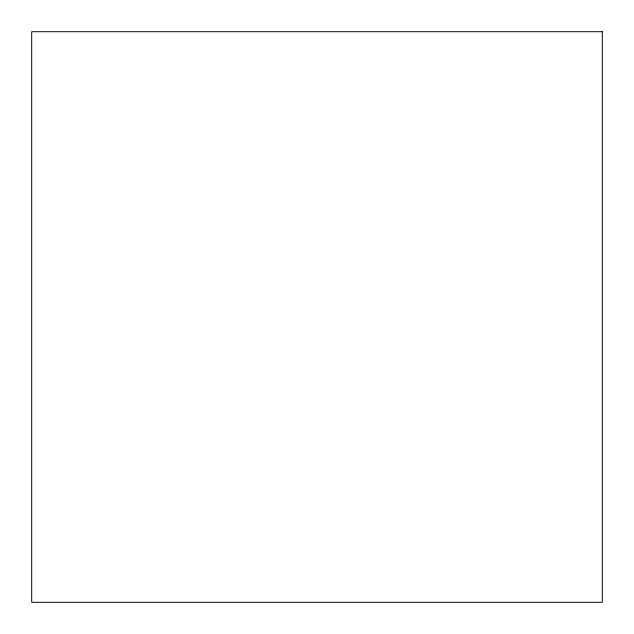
<?xml version="1.0" encoding="UTF-8"?>
<svg xmlns="http://www.w3.org/2000/svg" width="634" height="634" viewBox="0 0 634 634"><rect width="100%" height="100%" fill="white"/><g stroke="black" fill="none" stroke-linecap="round" stroke-linejoin="round"><path stroke-width="0.95" d="M602.3 31.7L31.7 31.7L31.7 602.3L602.3 602.3L602.3 31.7"/></g></svg>
